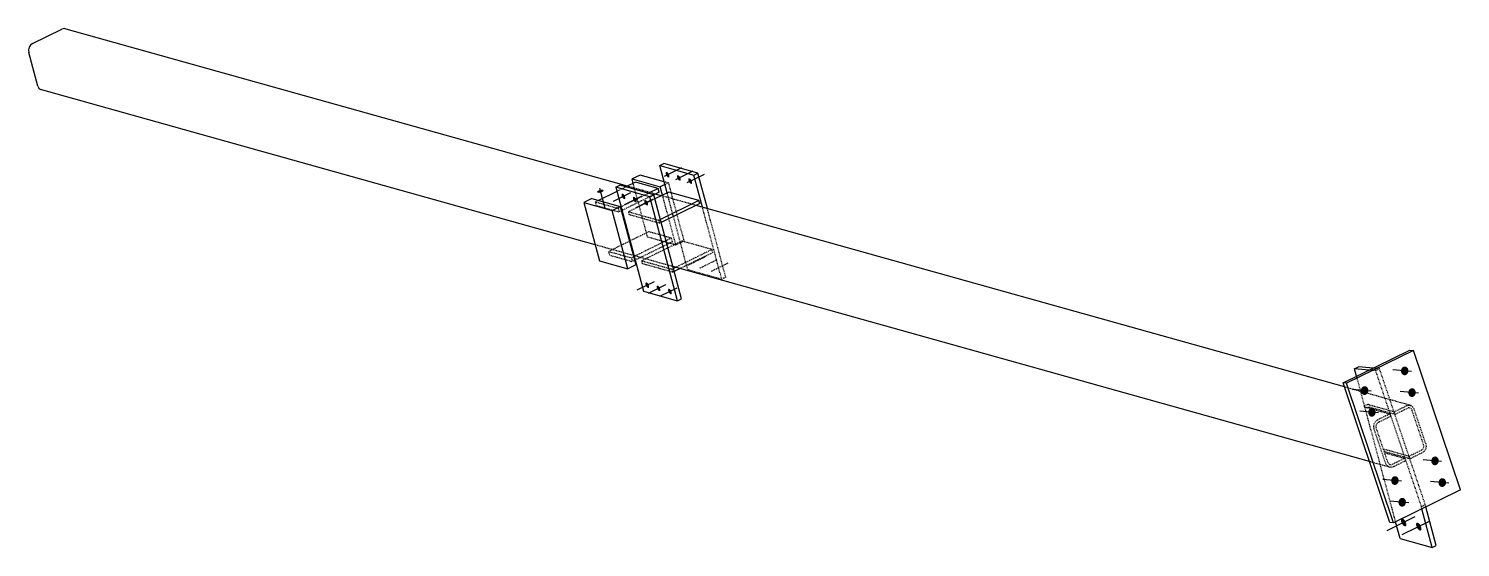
# Model space of a CAD drawing. Header units: millimetres. Extents: x 7 to 46980, y 6 to 1565.
# Drawn here: x 42736 to 46980, y 26 to 1565 of the extents above; entities that cross this region are included whole.
import ezdxf

# ---------------------------------------------------------------- set-up
doc = ezdxf.new("R2010")
doc.units = ezdxf.units.MM
doc.linetypes.add('DXK_LINE_DOT2', pattern=[3.9198, 1.9599, -1.9599])
doc.layers.add('STÅL', color=7, linetype='Continuous')

msp = doc.modelspace()

# ---------------------------------------------------------------- hatches: boundary and pattern name
at = {"layer": 'STÅL', "linetype": 'Continuous'}
for points in [[(44633.6, 1133.2), (44634.4, 1131.5), (44634.9, 1129.7), (44635.2, 1128.1), (44635.3, 1126.6), (44635.2, 1125.2), (44634.8, 1124.2), (44634.2, 1123.5), (44633.4, 1123.1), (44632.4, 1123), (44631.4, 1123.4), (44630.2, 1124.1), (44629.1, 1125.1), (44628, 1126.3), (44626.9, 1127.8), (44626, 1129.4), (44625.3, 1131.2), (44624.7, 1132.9), (44624.4, 1134.5), (44624.3, 1136.1), (44624.5, 1137.4), (44624.9, 1138.4), (44625.5, 1139.1), (44626.3, 1139.5), (44627.2, 1139.6), (44628.3, 1139.2), (44629.4, 1138.6), (44630.6, 1137.6), (44631.7, 1136.3), (44632.7, 1134.8)], [(44667.2, 1123.8), (44667.9, 1122.1), (44668.5, 1120.3), (44668.8, 1118.7), (44668.9, 1117.2), (44668.7, 1115.8), (44668.3, 1114.8), (44667.7, 1114.1), (44666.9, 1113.7), (44666, 1113.6), (44664.9, 1114), (44663.8, 1114.7), (44662.7, 1115.6), (44661.5, 1116.9), (44660.5, 1118.4), (44659.6, 1120), (44658.9, 1121.8), (44658.3, 1123.5), (44658, 1125.1), (44657.9, 1126.7), (44658.1, 1128), (44658.5, 1129), (44659.1, 1129.7), (44659.8, 1130.1), (44660.8, 1130.2), (44661.9, 1129.8), (44663, 1129.2), (44664.1, 1128.2), (44665.3, 1126.9), (44666.3, 1125.4)], [(44700.8, 1114.4), (44701.5, 1112.6), (44702.1, 1110.9), (44702.4, 1109.3), (44702.5, 1107.7), (44702.3, 1106.4), (44701.9, 1105.4), (44701.3, 1104.7), (44700.5, 1104.3), (44699.6, 1104.2), (44698.5, 1104.6), (44697.4, 1105.3), (44696.2, 1106.2), (44695.1, 1107.5), (44694.1, 1109), (44693.2, 1110.6), (44692.4, 1112.4), (44691.9, 1114.1), (44691.6, 1115.7), (44691.5, 1117.3), (44691.6, 1118.6), (44692, 1119.6), (44692.6, 1120.3), (44693.4, 1120.7), (44694.4, 1120.8), (44695.4, 1120.4), (44696.6, 1119.8), (44697.7, 1118.8), (44698.8, 1117.5), (44699.9, 1116)], [(44502.9, 1068.9), (44503.6, 1067.2), (44504.2, 1065.5), (44504.5, 1063.8), (44504.6, 1062.3), (44504.4, 1061), (44504, 1060), (44503.4, 1059.2), (44502.6, 1058.8), (44501.7, 1058.8), (44500.6, 1059.1), (44499.5, 1059.8), (44498.4, 1060.8), (44497.2, 1062.1), (44496.2, 1063.6), (44495.3, 1065.2), (44494.6, 1066.9), (44494, 1068.6), (44493.7, 1070.3), (44493.6, 1071.8), (44493.8, 1073.1), (44494.2, 1074.2), (44494.8, 1074.9), (44495.5, 1075.3), (44496.5, 1075.3), (44497.6, 1075), (44498.7, 1074.3), (44499.8, 1073.3), (44501, 1072.1), (44502, 1070.6)], [(44536.5, 1059.5), (44537.2, 1057.8), (44537.8, 1056.1), (44538.1, 1054.4), (44538.2, 1052.9), (44538, 1051.6), (44537.6, 1050.6), (44537, 1049.8), (44536.2, 1049.4), (44535.3, 1049.4), (44534.2, 1049.7), (44533.1, 1050.4), (44531.9, 1051.4), (44530.8, 1052.7), (44529.8, 1054.2), (44528.9, 1055.8), (44528.1, 1057.5), (44527.6, 1059.2), (44527.3, 1060.9), (44527.2, 1062.4), (44527.3, 1063.7), (44527.7, 1064.8), (44528.3, 1065.5), (44529.1, 1065.9), (44530.1, 1065.9), (44531.1, 1065.6), (44532.3, 1064.9), (44533.4, 1063.9), (44534.5, 1062.7), (44535.6, 1061.2)], [(44570, 1050.1), (44570.8, 1048.4), (44571.3, 1046.7), (44571.7, 1045), (44571.7, 1043.5), (44571.6, 1042.2), (44571.2, 1041.2), (44570.6, 1040.4), (44569.8, 1040), (44568.9, 1040), (44567.8, 1040.3), (44566.7, 1041), (44565.5, 1042), (44564.4, 1043.3), (44563.4, 1044.8), (44562.5, 1046.4), (44561.7, 1048.1), (44561.2, 1049.8), (44560.9, 1051.5), (44560.8, 1053), (44560.9, 1054.3), (44561.3, 1055.4), (44561.9, 1056.1), (44562.7, 1056.5), (44563.7, 1056.5), (44564.7, 1056.2), (44565.8, 1055.5), (44567, 1054.5), (44568.1, 1053.3), (44569.1, 1051.8)], [(44573.4, 805.7), (44574.2, 804), (44574.7, 802.3), (44575, 800.6), (44575.1, 799.1), (44575, 797.8), (44574.6, 796.7), (44574, 796), (44573.2, 795.6), (44572.2, 795.6), (44571.2, 795.9), (44570, 796.6), (44568.9, 797.6), (44567.8, 798.8), (44566.7, 800.3), (44565.8, 802), (44565.1, 803.7), (44564.5, 805.4), (44564.2, 807.1), (44564.1, 808.6), (44564.3, 809.9), (44564.7, 810.9), (44565.3, 811.7), (44566.1, 812.1), (44567, 812.1), (44568.1, 811.8), (44569.2, 811.1), (44570.4, 810.1), (44571.5, 808.8), (44572.5, 807.3)], [(44607, 796.3), (44607.7, 794.6), (44608.3, 792.9), (44608.6, 791.2), (44608.7, 789.7), (44608.5, 788.4), (44608.2, 787.3), (44607.6, 786.6), (44606.8, 786.2), (44605.8, 786.2), (44604.7, 786.5), (44603.6, 787.2), (44602.5, 788.2), (44601.4, 789.4), (44600.3, 790.9), (44599.4, 792.6), (44598.7, 794.3), (44598.1, 796), (44597.8, 797.7), (44597.7, 799.2), (44597.9, 800.5), (44598.3, 801.5), (44598.9, 802.3), (44599.7, 802.7), (44600.6, 802.7), (44601.7, 802.4), (44602.8, 801.7), (44603.9, 800.7), (44605.1, 799.4), (44606.1, 797.9)], [(44640.6, 786.9), (44641.3, 785.2), (44641.9, 783.5), (44642.2, 781.8), (44642.3, 780.3), (44642.1, 779), (44641.7, 777.9), (44641.1, 777.2), (44640.3, 776.8), (44639.4, 776.8), (44638.3, 777.1), (44637.2, 777.8), (44636, 778.8), (44634.9, 780), (44633.9, 781.5), (44633, 783.2), (44632.2, 784.9), (44631.7, 786.6), (44631.4, 788.3), (44631.3, 789.8), (44631.5, 791.1), (44631.8, 792.1), (44632.4, 792.9), (44633.2, 793.3), (44634.2, 793.3), (44635.2, 793), (44636.4, 792.3), (44637.5, 791.3), (44638.6, 790), (44639.7, 788.5)], [(46804.1, 550.7), (46804.6, 553.3), (46805.5, 555.8), (46806.9, 558.1), (46808.6, 560), (46810.6, 561.4), (46812.8, 562.3), (46815.1, 562.7), (46817.4, 562.5), (46819.6, 561.7), (46821.6, 560.5), (46823.3, 558.7), (46824.7, 556.6), (46825.6, 554.1), (46826.1, 551.5), (46826.1, 548.8), (46825.7, 546.1), (46824.7, 543.6), (46823.4, 541.3), (46821.7, 539.5), (46819.7, 538), (46817.5, 537.1), (46815.2, 536.7), (46812.9, 536.9), (46810.7, 537.7), (46808.7, 539), (46806.9, 540.7), (46805.6, 542.9), (46804.6, 545.3), (46804.1, 547.9)], [(46685.3, 492.3), (46685.8, 494.9), (46686.7, 497.4), (46688, 499.7), (46689.7, 501.6), (46691.7, 503), (46693.9, 503.9), (46696.2, 504.3), (46698.5, 504.1), (46700.7, 503.4), (46702.7, 502.1), (46704.5, 500.3), (46705.8, 498.2), (46706.8, 495.7), (46707.3, 493.1), (46707.3, 490.4), (46706.8, 487.7), (46705.9, 485.2), (46704.5, 482.9), (46702.8, 481.1), (46700.8, 479.6), (46698.6, 478.7), (46696.3, 478.3), (46694, 478.5), (46691.8, 479.3), (46689.8, 480.6), (46688.1, 482.3), (46686.7, 484.5), (46685.8, 486.9), (46685.3, 489.5)], [(46825.8, 486.3), (46826.3, 488.9), (46827.2, 491.4), (46828.5, 493.7), (46830.3, 495.6), (46832.3, 497), (46834.4, 497.9), (46836.7, 498.3), (46839, 498.1), (46841.2, 497.3), (46843.3, 496.1), (46845, 494.3), (46846.3, 492.2), (46847.3, 489.7), (46847.8, 487.1), (46847.8, 484.4), (46847.3, 481.7), (46846.4, 479.2), (46845, 476.9), (46843.3, 475.1), (46841.3, 473.6), (46839.1, 472.7), (46836.8, 472.3), (46834.5, 472.5), (46832.3, 473.3), (46830.3, 474.6), (46828.6, 476.3), (46827.2, 478.5), (46826.3, 480.9), (46825.8, 483.5)], [(46707, 427.9), (46707.4, 430.5), (46708.4, 433), (46709.7, 435.3), (46711.4, 437.2), (46713.4, 438.6), (46715.6, 439.5), (46717.9, 439.9), (46720.2, 439.7), (46722.4, 439), (46724.4, 437.7), (46726.1, 435.9), (46727.5, 433.8), (46728.5, 431.3), (46728.9, 428.7), (46729, 426), (46728.5, 423.3), (46727.6, 420.8), (46726.2, 418.5), (46724.5, 416.7), (46722.5, 415.2), (46720.3, 414.3), (46718, 413.9), (46715.7, 414.1), (46713.5, 414.9), (46711.5, 416.2), (46709.8, 417.9), (46708.4, 420.1), (46707.5, 422.5), (46707, 425.1)], [(46893.9, 283.9), (46894.4, 286.5), (46895.3, 289), (46896.7, 291.3), (46898.4, 293.2), (46900.4, 294.6), (46902.6, 295.5), (46904.9, 295.9), (46907.2, 295.7), (46909.4, 294.9), (46911.4, 293.7), (46913.1, 291.9), (46914.5, 289.8), (46915.4, 287.3), (46915.9, 284.7), (46915.9, 282), (46915.4, 279.3), (46914.5, 276.8), (46913.2, 274.5), (46911.4, 272.7), (46909.4, 271.2), (46907.3, 270.3), (46905, 269.9), (46902.7, 270.1), (46900.5, 270.9), (46898.4, 272.2), (46896.7, 273.9), (46895.4, 276.1), (46894.4, 278.5), (46893.9, 281.1)], [(46775.1, 225.5), (46775.5, 228.1), (46776.5, 230.6), (46777.8, 232.9), (46779.5, 234.8), (46781.5, 236.2), (46783.7, 237.1), (46786, 237.5), (46788.3, 237.3), (46790.5, 236.5), (46792.5, 235.3), (46794.3, 233.5), (46795.6, 231.4), (46796.6, 228.9), (46797.1, 226.3), (46797.1, 223.6), (46796.6, 220.9), (46795.7, 218.4), (46794.3, 216.1), (46792.6, 214.3), (46790.6, 212.8), (46788.4, 211.9), (46786.1, 211.5), (46783.8, 211.7), (46781.6, 212.5), (46779.6, 213.8), (46777.9, 215.5), (46776.5, 217.7), (46775.6, 220.1), (46775.1, 222.7)], [(46915.6, 219.5), (46916, 222.1), (46917, 224.6), (46918.3, 226.9), (46920, 228.8), (46922, 230.2), (46924.2, 231.1), (46926.5, 231.5), (46928.8, 231.3), (46931, 230.5), (46933, 229.3), (46934.8, 227.5), (46936.1, 225.4), (46937.1, 222.9), (46937.6, 220.3), (46937.6, 217.6), (46937.1, 214.9), (46936.2, 212.4), (46934.8, 210.1), (46933.1, 208.3), (46931.1, 206.8), (46928.9, 205.9), (46926.6, 205.5), (46924.3, 205.7), (46922.1, 206.5), (46920.1, 207.8), (46918.4, 209.5), (46917, 211.7), (46916.1, 214.1), (46915.6, 216.7)], [(46796.7, 161.1), (46797.2, 163.7), (46798.1, 166.2), (46799.5, 168.5), (46801.2, 170.4), (46803.2, 171.8), (46805.4, 172.7), (46807.7, 173.1), (46810, 172.9), (46812.2, 172.1), (46814.2, 170.9), (46815.9, 169.1), (46817.3, 167), (46818.2, 164.5), (46818.7, 161.9), (46818.7, 159.2), (46818.3, 156.5), (46817.3, 154), (46816, 151.7), (46814.3, 149.9), (46812.3, 148.4), (46810.1, 147.5), (46807.8, 147.1), (46805.5, 147.3), (46803.3, 148.1), (46801.3, 149.4), (46799.6, 151.1), (46798.2, 153.3), (46797.2, 155.7), (46796.7, 158.3)], [(46817.5, 103.1), (46818.6, 100.7), (46819.4, 98.2), (46819.8, 95.8), (46820, 93.6), (46819.7, 91.7), (46819.2, 90.2), (46818.3, 89.1), (46817.2, 88.6), (46815.8, 88.5), (46814.3, 89), (46812.6, 90), (46811, 91.4), (46809.4, 93.2), (46807.9, 95.4), (46806.6, 97.8), (46805.5, 100.2), (46804.7, 102.7), (46804.2, 105.1), (46804.1, 107.3), (46804.3, 109.2), (46804.9, 110.7), (46805.8, 111.8), (46806.9, 112.3), (46808.3, 112.4), (46809.8, 111.9), (46811.4, 110.9), (46813.1, 109.5), (46814.7, 107.7), (46816.2, 105.5)], [(46862.3, 90.6), (46863.4, 88.1), (46864.1, 85.6), (46864.6, 83.2), (46864.7, 81), (46864.5, 79.2), (46864, 77.6), (46863.1, 76.6), (46861.9, 76), (46860.6, 76), (46859, 76.5), (46857.4, 77.4), (46855.7, 78.9), (46854.1, 80.7), (46852.6, 82.9), (46851.3, 85.2), (46850.3, 87.7), (46849.5, 90.2), (46849, 92.6), (46848.9, 94.8), (46849.1, 96.7), (46849.7, 98.2), (46850.5, 99.2), (46851.7, 99.8), (46853, 99.8), (46854.6, 99.4), (46856.2, 98.4), (46857.9, 96.9), (46859.5, 95.1), (46861, 93)]]:
    msp.add_hatch(color=96, dxfattribs=at).paths.add_polyline_path(points)

# ---------------------------------------------------------------- linework, layer by layer
at = {"layer": 'STÅL', "color": 2, "linetype": 'Continuous'}
for p, q in [((42747.5, 1520.1), (42834.6, 1563)), ((42841, 1564.6), (42834.6, 1563)), ((42847.2, 1563.2), (42841, 1564.6)), ((44510.7, 1097.4), (42847.2, 1563.2)), ((42737.7, 1509.3), (42735.8, 1501.7)), ((42735.8, 1501.7), (42736.5, 1494.2)), ((42763.2, 1394.4), (42736.5, 1494.2)), ((42741.8, 1515.8), (42737.7, 1509.3)), ((42747.5, 1520.1), (42741.8, 1515.8)), ((42763.2, 1394.4), (42766.3, 1388)), ((42766.3, 1388), (42771.3, 1383.8)), ((44415.4, 923.5), (42771.3, 1383.8)), ((44607, 1158.7), (44618.8, 1164.5)), ((44607, 1158.7), (44707.7, 1130.5)), ((44628.6, 1077.7), (44607, 1158.7)), ((44719.6, 1136.3), (44618.8, 1164.5)), ((44534.8, 1109.2), (44506.3, 1095.2)), ((44548.2, 1130.5), (44524.5, 1118.8)), ((44527.9, 1105.8), (44524.5, 1118.8)), ((44524.5, 1118.8), (44608.4, 1095.3)), ((44602, 1090.4), (44534.8, 1109.2)), ((44619.9, 1110.4), (44548.2, 1130.5)), ((44707.7, 1130.5), (44719.6, 1136.3)), ((44733.3, 1035.1), (44707.7, 1130.5)), ((44747.8, 1031), (44719.6, 1136.3)), ((44479.6, 1082.1), (44424.7, 1055.1)), ((44476.2, 1094.5), (44488.1, 1100.3)), ((44577, 1066.3), (44476.2, 1094.5)), ((44476.2, 1094.5), (44558.9, 785.9)), ((44588.8, 1072.1), (44488.1, 1100.3)), ((44602, 1090.4), (44573.5, 1076.4)), ((44577, 1066.3), (44588.8, 1072.1)), ((44659.7, 757.6), (44577, 1066.3)), ((44671.5, 763.5), (44588.8, 1072.1)), ((44604.9, 1079.5), (44589, 1071.7)), ((44633.2, 1080), (44592.1, 1059.8)), ((44611.3, 1069.2), (44593.9, 1074.1)), ((44604.9, 1079.5), (44602, 1090.4)), ((44622.1, 1102.1), (44608.4, 1095.3)), ((44614.9, 1071), (44608.4, 1095.3)), ((44722.8, 1054.9), (44633.2, 1080)), ((44405.6, 1060.4), (44381.9, 1048.8)), ((44381.9, 1048.8), (44428.1, 876.3)), ((44381.9, 1048.8), (44465.8, 1025.2)), ((44405.6, 1060.4), (44489.6, 1036.9)), ((44465.8, 1025.2), (44489.6, 1036.9)), ((44512, 852.8), (44465.8, 1025.2)), ((44489.6, 1036.9), (44535.8, 864.5)), ((44491.8, 1036.3), (44490, 1035.4)), ((44494.7, 1025.4), (44492.9, 1024.5)), ((44722.8, 1054.9), (44608.5, 998.8)), ((44725.2, 1045.8), (44610.9, 989.7)), ((46636.2, 502.2), (44714.2, 1040.4)), ((44725.2, 1045.8), (44722.8, 1054.9)), ((44530.7, 891.2), (44528.5, 891.8)), ((44428.1, 876.3), (44512, 852.8)), ((44535.8, 864.5), (44512, 852.8)), ((44531.2, 889.2), (44529.4, 888.3)), ((44534.1, 878.3), (44532.3, 877.4)), ((46710.8, 280.8), (44646, 858.9)), ((44653.9, 856.7), (44647.4, 853.5)), ((44667.2, 853), (44649.8, 844.4)), ((44558.9, 785.9), (44659.7, 757.6)), ((44659.7, 757.6), (44671.5, 763.5)), ((46632.2, 514.2), (46830.3, 611.5)), ((46840.8, 610.6), (46642.7, 513.3)), ((46830.3, 611.5), (46840.8, 610.6)), ((46980.1, 196.6), (46840.8, 610.6)), ((46666.7, 556), (46678.6, 561.8)), ((46672.6, 534), (46666.7, 556)), ((46709.8, 552.3), (46666.7, 556)), ((46721.7, 558.1), (46678.6, 561.8)), ((46771.5, 100.2), (46632.2, 514.2)), ((46642.7, 513.3), (46632.2, 514.2)), ((46782.1, 99.3), (46642.7, 513.3)), ((46980.1, 196.6), (46782.1, 99.3)), ((46896.6, 26.4), (46866, 140.5)), ((46908.5, 32.2), (46877.9, 146.3)), ((46782.1, 99.3), (46771.5, 100.2)), ((46801.4, 53), (46788.2, 102.3)), ((46801.4, 53), (46896.6, 26.4)), ((46896.6, 26.4), (46908.5, 32.2))]:
    msp.add_line(p, q, dxfattribs=at)
at = {"layer": 'STÅL', "color": 96, "linetype": 'Continuous'}
for p, q in [((44621.1, 1127), (44672.6, 1152.3)), ((44654.7, 1117.6), (44706.2, 1142.9)), ((44688.3, 1108.2), (44739.8, 1133.5)), ((44423.1, 1081.1), (44424.2, 1082.4)), ((44423.2, 1080), (44423.1, 1081.1)), ((44424.4, 1079.3), (44423.2, 1080)), ((44424, 1081.3), (44425, 1082.4)), ((44424.1, 1080.3), (44424, 1081.3)), ((44425.2, 1079.7), (44424.1, 1080.3)), ((44426.6, 1079.1), (44424.4, 1079.3)), ((44424.4, 1079.3), (44424.4, 1079.3)), ((44425, 1082.4), (44426.8, 1083.5)), ((44427.1, 1079.5), (44425.2, 1079.7)), ((44425.2, 1079.7), (44425.2, 1079.7)), ((44429.4, 1079.4), (44426.6, 1079.1)), ((44426.8, 1083.5), (44429.2, 1084.5)), ((44426.8, 1083.5), (44426.8, 1083.5)), ((44429.6, 1079.7), (44427.1, 1079.5)), ((44428.3, 1091.5), (44444.1, 1032.5)), ((44429.2, 1084.5), (44431.9, 1085.1)), ((44432.4, 1080.1), (44429.4, 1079.4)), ((44432.2, 1080.4), (44429.6, 1079.7)), ((44431.9, 1085.1), (44434.4, 1085.4)), ((44432, 1085.5), (44434.9, 1085.8)), ((44434.6, 1081.3), (44432.2, 1080.4)), ((44435.2, 1081.2), (44432.4, 1080.1)), ((44434.4, 1085.4), (44436.3, 1085.2)), ((44436.5, 1082.5), (44434.6, 1081.3)), ((44434.6, 1081.3), (44434.6, 1081.3)), ((44434.9, 1085.8), (44437.1, 1085.6)), ((44437.3, 1082.5), (44435.2, 1081.2)), ((44435.2, 1081.2), (44435.2, 1081.2)), ((44436.3, 1085.2), (44436.3, 1085.2)), ((44436.3, 1085.2), (44437.4, 1084.5)), ((44437.4, 1083.6), (44436.5, 1082.5)), ((44437.1, 1085.6), (44437.1, 1085.6)), ((44437.1, 1085.6), (44438.3, 1084.8)), ((44438.4, 1083.8), (44437.3, 1082.5)), ((44437.4, 1084.5), (44437.4, 1083.6)), ((44438.3, 1084.8), (44438.4, 1083.8)), ((44519.7, 1077.2), (44468.2, 1051.9)), ((44553.3, 1067.8), (44501.8, 1042.5)), ((44586.9, 1058.4), (44535.4, 1033.1)), ((44590.2, 814), (44538.7, 788.7)), ((44623.8, 804.6), (44572.3, 779.3)), ((44657.4, 795.2), (44605.9, 769.9)), ((46834.8, 548), (46779.6, 552.8)), ((46716, 489.6), (46660.8, 494.4)), ((46856.5, 483.6), (46801.3, 488.4)), ((46737.7, 425.2), (46682.5, 430)), ((46924.6, 281.2), (46869.4, 286)), ((46805.8, 222.8), (46750.6, 227.6)), ((46946.3, 216.8), (46891.1, 221.6)), ((46827.5, 158.4), (46772.2, 163.2)), ((46845.3, 116.8), (46762.1, 75.9)), ((46890.1, 104.3), (46806.9, 63.4))]:
    msp.add_line(p, q, dxfattribs=at)
at = {"layer": 'STÅL', "color": 7, "linetype": 'DXK_LINE_DOT2'}
for p, q in [((44570.7, 946.4), (44527.9, 1105.8)), ((44632.2, 1107), (44619.9, 1110.4)), ((44632.2, 1107), (44622.1, 1102.1)), ((44632.2, 1107), (44678.4, 934.5)), ((44506.3, 1095.2), (44479.6, 1082.1)), ((44573.5, 1076.4), (44491.8, 1036.3)), ((44589, 1071.7), (44494.7, 1025.4)), ((44593.9, 1074.1), (44510.7, 1097.4)), ((44714.2, 1040.4), (44611.3, 1069.2)), ((44654.6, 922.9), (44614.9, 1071)), ((44689.6, 850.1), (44628.6, 1077.7)), ((44424.7, 1055.1), (44416, 1050.8)), ((44416, 1050.8), (44483.1, 1032)), ((44418.9, 1039.9), (44416, 1050.8)), ((44418.9, 1039.9), (44486, 1021.1)), ((44490, 1035.4), (44483.1, 1032)), ((44483.1, 1032), (44486, 1021.1)), ((44492.9, 1024.5), (44486, 1021.1)), ((44592.1, 1059.8), (44514.4, 1021.6)), ((44514.4, 1021.6), (44603.9, 996.5)), ((44516.8, 1012.5), (44514.4, 1021.6)), ((44790.4, 821.9), (44733.3, 1035.1)), ((44802.3, 827.7), (44747.8, 1031)), ((44606.4, 987.4), (44516.8, 1012.5)), ((44608.5, 998.8), (44603.9, 996.5)), ((44603.9, 996.5), (44606.4, 987.4)), ((44610.9, 989.7), (44606.4, 987.4)), ((44574.2, 962.2), (44455.4, 903.8)), ((44641.4, 943.4), (44531.2, 889.2)), ((44672.1, 934.7), (44553.3, 876.3)), ((44654.6, 922.9), (44570.7, 946.4)), ((44641.4, 943.4), (44574.2, 962.2)), ((44644.3, 932.5), (44641.4, 943.4)), ((44678.4, 934.5), (44654.6, 922.9)), ((44761.7, 909.7), (44672.1, 934.7)), ((44528.5, 891.8), (44415.4, 923.5)), ((44455.4, 903.8), (44522.5, 885)), ((44458.3, 892.9), (44455.4, 903.8)), ((44458.3, 892.9), (44525.4, 874.1)), ((44644.3, 932.5), (44534.1, 878.3)), ((44761.7, 909.7), (44653.9, 856.7)), ((44764.1, 900.6), (44667.2, 853)), ((44764.1, 900.6), (44761.7, 909.7)), ((44529.4, 888.3), (44522.5, 885)), ((44522.5, 885), (44525.4, 874.1)), ((44532.3, 877.4), (44525.4, 874.1)), ((44646, 858.9), (44530.7, 891.2)), ((44553.3, 876.3), (44642.8, 851.3)), ((44555.7, 867.3), (44553.3, 876.3)), ((44645.3, 842.2), (44555.7, 867.3)), ((44647.4, 853.5), (44642.8, 851.3)), ((44642.8, 851.3), (44645.3, 842.2)), ((44689.6, 850.1), (44790.4, 821.9)), ((44649.8, 844.4), (44645.3, 842.2)), ((44802.3, 827.7), (44790.4, 821.9)), ((46728.4, 550.7), (46709.8, 552.3)), ((46740.3, 556.5), (46721.7, 558.1)), ((46728.4, 550.7), (46740.3, 556.5)), ((46876.2, 152.8), (46740.3, 556.5)), ((46788.2, 102.3), (46672.6, 534)), ((46728.4, 550.7), (46864.3, 146.9)), ((46834.1, 446.8), (46636.2, 502.2)), ((46696.1, 446.1), (46695, 444.8)), ((46695, 444.8), (46695, 443.6)), ((46695, 443.6), (46696.4, 442.9)), ((46698.3, 447.5), (46696.1, 446.1)), ((46696.4, 442.9), (46770.8, 422)), ((46701.3, 448.7), (46698.3, 447.5)), ((46704.5, 449.5), (46701.3, 448.7)), ((46702.5, 441.1), (46703.2, 441.4)), ((46703.2, 441.4), (46706.4, 442.2)), ((46707.5, 449.7), (46704.5, 449.5)), ((46706.4, 442.2), (46709.4, 442.5)), ((46709.8, 449.5), (46707.5, 449.7)), ((46709.4, 442.5), (46711.8, 442.2)), ((46709.8, 449.5), (46784.3, 428.6)), ((46711.8, 442.2), (46786.8, 421.2)), ((46784.3, 428.6), (46821.1, 446.8)), ((46786.8, 421.2), (46784.3, 428.6)), ((46786.8, 421.2), (46823.6, 439.3)), ((46821.1, 446.8), (46827.6, 448.3)), ((46827.5, 440.3), (46823.6, 439.3)), ((46831.4, 439.4), (46827.5, 440.3)), ((46827.6, 448.3), (46834.1, 446.8)), ((46834.7, 436.8), (46831.4, 439.4)), ((46834.1, 446.8), (46839.6, 442.5)), ((46836.8, 432.9), (46834.7, 436.8)), ((46871.2, 330.9), (46836.8, 432.9)), ((46839.6, 442.5), (46843.2, 436)), ((46877.5, 334), (46843.2, 436)), ((46723.2, 385.3), (46724.6, 393)), ((46724.3, 377.6), (46723.2, 385.3)), ((46724.6, 393), (46728.4, 399.5)), ((46728.4, 399.5), (46733.9, 403.9)), ((46730.8, 389.9), (46730, 385.3)), ((46730, 385.3), (46730.7, 380.7)), ((46733.1, 393.9), (46730.8, 389.9)), ((46736.4, 396.5), (46733.1, 393.9)), ((46770.8, 422), (46733.9, 403.9)), ((46773.3, 414.6), (46736.4, 396.5)), ((46770.8, 422), (46773.3, 414.6)), ((46758.7, 275.6), (46724.3, 377.6)), ((46765, 278.8), (46730.7, 380.7)), ((46751.6, 318.6), (46828.5, 297)), ((46754.1, 311.2), (46831, 289.6)), ((46755.5, 307.1), (46815.1, 290.4)), ((46828.5, 297), (46865.4, 315.1)), ((46831, 289.6), (46867.9, 307.7)), ((46865.4, 315.1), (46868.7, 317.8)), ((46873.5, 312.1), (46867.9, 307.7)), ((46868.7, 317.8), (46871, 321.7)), ((46871, 321.7), (46871.9, 326.3)), ((46871.9, 326.3), (46871.2, 330.9)), ((46877.3, 318.6), (46873.5, 312.1)), ((46878.7, 326.4), (46877.3, 318.6)), ((46877.5, 334), (46878.7, 326.4)), ((46767.7, 264.8), (46710.8, 280.8)), ((46762.2, 269.1), (46758.7, 275.6)), ((46767.7, 264.8), (46762.2, 269.1)), ((46765, 278.8), (46767.1, 274.9)), ((46767.1, 274.9), (46770.4, 272.3)), ((46774.2, 263.3), (46767.7, 264.8)), ((46770.4, 272.3), (46774.3, 271.4)), ((46780.7, 264.9), (46774.2, 263.3)), ((46774.3, 271.4), (46778.2, 272.3)), ((46815.1, 290.4), (46778.2, 272.3)), ((46817.6, 283), (46780.7, 264.9)), ((46815.1, 290.4), (46817.6, 283)), ((46828.5, 297), (46831, 289.6)), ((46864.3, 146.9), (46876.2, 152.8)), ((46866, 140.5), (46864.3, 146.9)), ((46877.9, 146.3), (46876.2, 152.8))]:
    msp.add_line(p, q, dxfattribs=at)
at = {"layer": 'STÅL', "color": 96, "linetype": 'DXK_LINE_DOT2'}
for p, q in [((44691.6, 863.8), (44743.1, 889.1)), ((44725.2, 854.4), (44776.7, 879.7)), ((44758.8, 845), (44810.3, 870.3))]:
    msp.add_line(p, q, dxfattribs=at)

doc.saveas('drawing.dxf')
